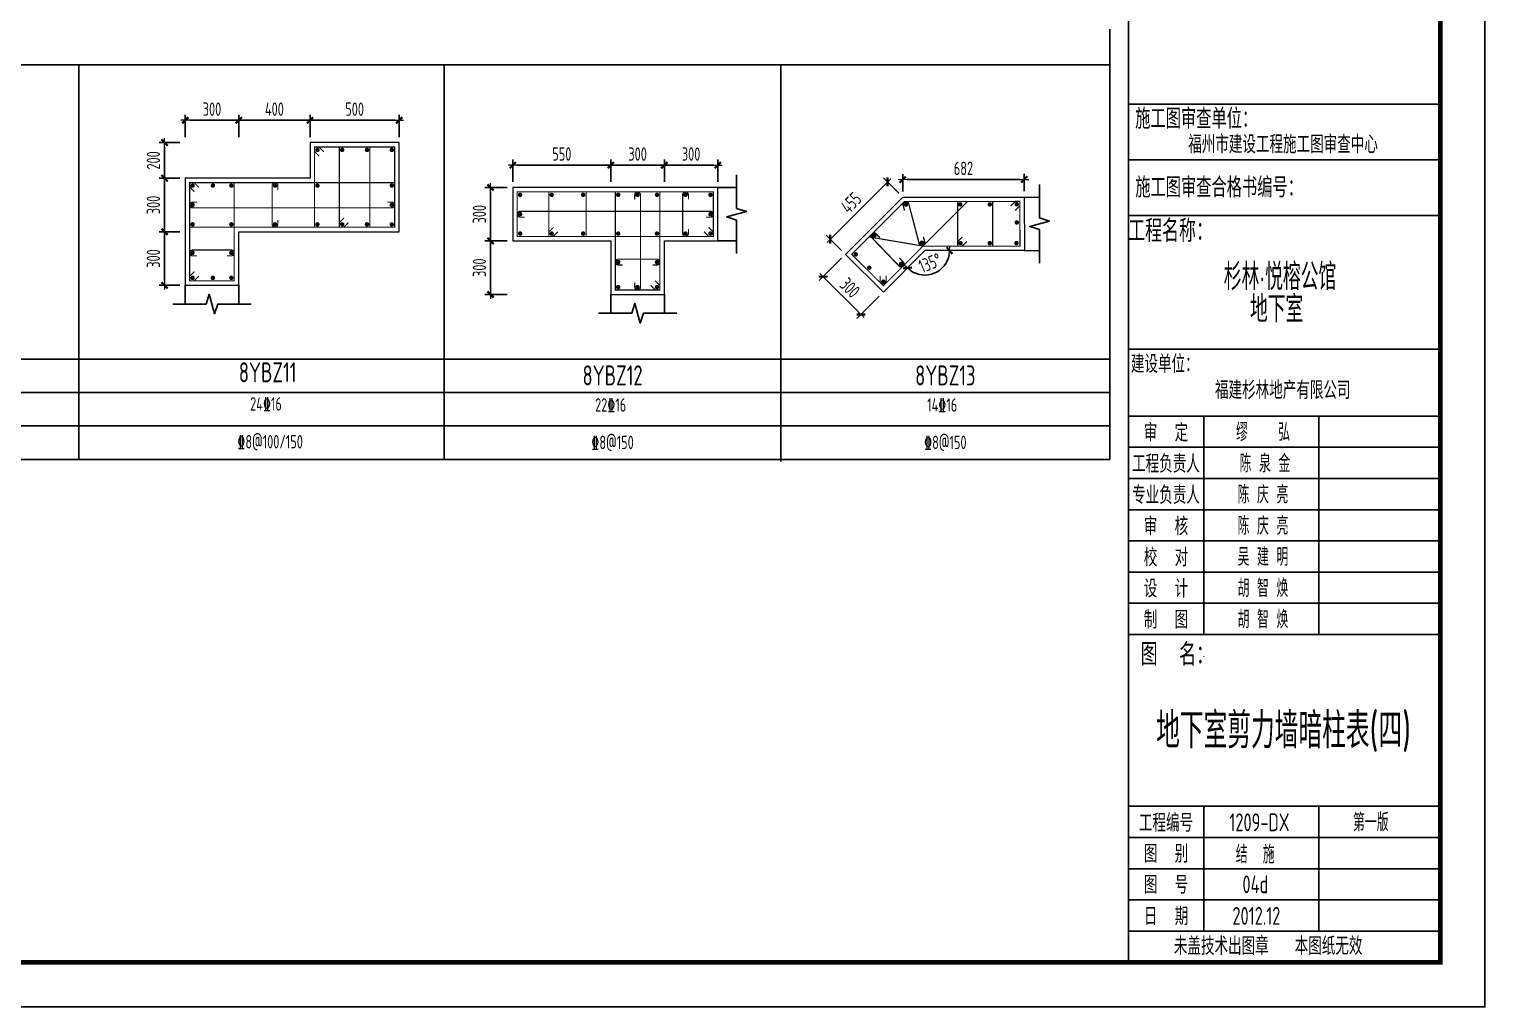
# Model space of a CAD drawing. Extents: x 292423 to 376523, y 106557 to 361882.
# Drawn here: x 343859 to 376523, y 106557 to 128493 of the extents above; entities that cross this region are included whole.
import ezdxf
from ezdxf.enums import TextEntityAlignment as Align

# ---------------------------------------------------------------- set-up
doc = ezdxf.new("R2010")
doc.units = 0
doc.header["$LTSCALE"] = 1000
doc.layers.get('0').update_dxf_attribs({"linetype": 'CONTINUOUS'})
doc.layers.get('Defpoints').update_dxf_attribs({"linetype": 'CONTINUOUS'})
for name, color, linetype in [('1508', 2, 'CONTINUOUS'), ('Note', 7, 'CONTINUOUS'), ('PUB_TITLE', 4, 'CONTINUOUS'), ('TAB', 7, 'CONTINUOUS'), ('TEXT', 7, 'CONTINUOUS'), ('THIN', 7, 'CONTINUOUS'), ('tk', 7, 'CONTINUOUS')]:
    doc.layers.add(name, color=color, linetype=linetype)
for name, color, linetype, lineweight in [('REIN', 6, 'CONTINUOUS', 18), ('Z-柱大样外框', 7, 'ByLayer', 18), ('Z-详图标注', 3, 'CONTINUOUS', 18)]:
    doc.layers.add(name, color=color, linetype=linetype, lineweight=lineweight)
doc.styles.add('HZTXT2', font='tssdeng.shx', dxfattribs={"width": 0.7, "bigfont": 'tssdchn.shx'})
doc.styles.get("Standard").update_dxf_attribs({"font": 'tssdeng.shx', "width": 0.7, "bigfont": 'tssdchn.shx'})
doc.styles.add('TCCAD_Dimension', font='Tssdeng.shx', dxfattribs={"width": 0.7, "bigfont": 'tssdchn.shx'})
doc.dimstyles.new('TCCAD_25_100', dxfattribs={"dimtxt": 300, "dimasz": 100, "dimexe": 125, "dimexo": 125, "dimgap": 100, "dimtad": 1, "dimdec": 0, "dimlfac": 0.25, "dimzin": 0, "dimdsep": 46, "dimtxsty": 'TCCAD_Dimension', "dimblk": '_TCDBK25_100', "dimcen": 0, "dimclrt": 7, "dimadec": 0, "dimazin": 0, "dimtfac": 1, "dimtdec": 0, "dimtix": 1, "dimtmove": 2, "dimatfit": 3, "dimfxl": 1, "dimtolj": 1, "dimtzin": 0, "dimarcsym": 0})

# ---------------------------------------------------------------- blocks, each defined once
blk = doc.blocks.new('_TCDBK25_100')
blk.add_line((-1, 0), (1, 0))
at = {"const_width": 0.5}
blk.add_lwpolyline([(-0.7, -0.7), (0.7, 0.7)], dxfattribs=at)
blk = doc.blocks.new('*D211')
at = {"layer": 'Defpoints', "color": 0}
for p in [(363120, 125066), (363461, 124726), (362174, 123440)]:
    blk.add_point(p, dxfattribs=at)
at = {"layer": 'Z-详图标注', "color": 0, "lineweight": -2}
for p, q in [((363372, 124814), (363032, 125155)), ((361905, 123851), (363050, 124996)), ((362086, 123528), (361746, 123869))]:
    blk.add_line(p, q, dxfattribs=at)
at = {"layer": 'Z-详图标注', "color": 0, "lineweight": -2, "xscale": 100, "yscale": 100, "zscale": 100}
for p, rotation in [((363120, 125066), 45.0000000005017), ((361834, 123780), 225.0000000005017)]:
    blk.add_blockref('_TCDBK25_100', p, dxfattribs=dict(at, rotation=rotation))
at = {"layer": 'Z-详图标注', "color": 7, "insert": (362300, 124600), "char_height": 300, "attachment_point": 5, "rotation": 45, "style": 'TCCAD_Dimension'}
blk.add_mtext('\\A1;455', dxfattribs=at)
blk = doc.blocks.new('*D212')
at = {"layer": 'Defpoints', "color": 0}
for p in [(366188, 125122), (363461, 124726), (366189, 124732)]:
    blk.add_point(p, dxfattribs=at)
at = {"layer": 'Z-详图标注', "color": 0, "lineweight": -2}
for p, q in [((363460, 124851), (363460, 125241)), ((363560, 125116), (366088, 125122)), ((366188, 124857), (366187, 125247))]:
    blk.add_line(p, q, dxfattribs=at)
at = {"layer": 'Z-详图标注', "color": 0, "lineweight": -2, "xscale": 100, "yscale": 100, "zscale": 100}
for p, rotation in [((363460, 125116), 180.1351726396627), ((366188, 125122), 0.1351726396627227)]:
    blk.add_blockref('_TCDBK25_100', p, dxfattribs=dict(at, rotation=rotation))
at = {"layer": 'Z-详图标注', "color": 7, "insert": (364823, 125369), "char_height": 300, "attachment_point": 5, "rotation": 0.1352, "style": 'TCCAD_Dimension'}
blk.add_mtext('\\A1;682', dxfattribs=at)
blk = doc.blocks.new('*D213')
at = {"layer": 'Defpoints', "color": 0}
for p in [(362174, 123440), (363023, 122591), (362523, 122091)]:
    blk.add_point(p, dxfattribs=at)
at = {"layer": 'Z-详图标注', "color": 0, "lineweight": -2}
for p, q in [((362086, 123351), (361586, 122851)), ((361745, 122869), (362452, 122162)), ((362935, 122503), (362434, 122002))]:
    blk.add_line(p, q, dxfattribs=at)
at = {"layer": 'Z-详图标注', "color": 0, "lineweight": -2, "xscale": 100, "yscale": 100, "zscale": 100}
for p, rotation in [((361674, 122939), 134.9999999991422), ((362523, 122091), 314.9999999991422)]:
    blk.add_blockref('_TCDBK25_100', p, dxfattribs=dict(at, rotation=rotation))
at = {"layer": 'Z-详图标注', "color": 7, "insert": (362275, 122692), "char_height": 300, "attachment_point": 5, "rotation": 315, "style": 'TCCAD_Dimension'}
blk.add_mtext('\\A1;300', dxfattribs=at)
blk = doc.blocks.new('*D214')
at = {"layer": 'Defpoints', "color": 0}
for p in [(363958, 123526), (363958, 123526), (366592, 123526), (363958, 122974), (363226, 122795)]:
    blk.add_point(p, dxfattribs=at)
at = {"layer": 'Z-详图标注', "color": 0, "lineweight": -2}
blk.add_arc((363958, 123526), 552, 235.3871, 349.6129, dxfattribs=at)
at = {"layer": 'Z-详图标注', "color": 0, "lineweight": -2, "xscale": 100, "yscale": 100, "zscale": 100}
for p, rotation in [((364510, 123526), 84.8064556500398), ((363567, 123135), 140.1935443499413)]:
    blk.add_blockref('_TCDBK25_100', p, dxfattribs=dict(at, rotation=rotation))
at = {"layer": 'Z-详图标注', "color": 7, "insert": (364073, 123247), "char_height": 300, "attachment_point": 5, "rotation": 22.5, "style": 'TCCAD_Dimension'}
blk.add_mtext('\\A1;135°', dxfattribs=at)
blk = doc.blocks.new('*D259')
at = {"layer": 'Defpoints', "color": 0}
for p in [(358112, 125441), (358112, 124941), (359312, 124941)]:
    blk.add_point(p, dxfattribs=at)
at = {"layer": 'Z-详图标注', "color": 0, "lineweight": -2}
for p, q in [((358112, 125066), (358112, 125566)), ((359212, 125441), (358212, 125441)), ((359312, 125066), (359312, 125566))]:
    blk.add_line(p, q, dxfattribs=at)
at = {"layer": 'Z-详图标注', "color": 0, "lineweight": -2, "xscale": 100, "yscale": 100, "zscale": 100, "rotation": 180}
blk.add_blockref('_TCDBK25_100', (358112, 125441), dxfattribs=at)
at = {"layer": 'Z-详图标注', "color": 0, "lineweight": -2, "xscale": 100, "yscale": 100, "zscale": 100}
blk.add_blockref('_TCDBK25_100', (359312, 125441), dxfattribs=at)
at = {"layer": 'Z-详图标注', "color": 7, "insert": (358712, 125691), "char_height": 300, "attachment_point": 5, "style": 'TCCAD_Dimension'}
blk.add_mtext('\\A1;300', dxfattribs=at)
blk = doc.blocks.new('*D260')
at = {"layer": 'Defpoints', "color": 0}
for p in [(356912, 125441), (356912, 124941), (358112, 124941)]:
    blk.add_point(p, dxfattribs=at)
at = {"layer": 'Z-详图标注', "color": 0, "lineweight": -2}
for p, q in [((356912, 125066), (356912, 125566)), ((358012, 125441), (357012, 125441)), ((358112, 125066), (358112, 125566))]:
    blk.add_line(p, q, dxfattribs=at)
at = {"layer": 'Z-详图标注', "color": 0, "lineweight": -2, "xscale": 100, "yscale": 100, "zscale": 100, "rotation": 180}
blk.add_blockref('_TCDBK25_100', (356912, 125441), dxfattribs=at)
at = {"layer": 'Z-详图标注', "color": 0, "lineweight": -2, "xscale": 100, "yscale": 100, "zscale": 100}
blk.add_blockref('_TCDBK25_100', (358112, 125441), dxfattribs=at)
at = {"layer": 'Z-详图标注', "color": 7, "insert": (357512, 125691), "char_height": 300, "attachment_point": 5, "style": 'TCCAD_Dimension'}
blk.add_mtext('\\A1;300', dxfattribs=at)
blk = doc.blocks.new('*D261')
at = {"layer": 'Defpoints', "color": 0}
for p in [(354712, 125441), (354712, 124941), (356912, 124941)]:
    blk.add_point(p, dxfattribs=at)
at = {"layer": 'Z-详图标注', "color": 0, "lineweight": -2}
for p, q in [((354712, 125066), (354712, 125566)), ((356812, 125441), (354812, 125441)), ((356912, 125066), (356912, 125566))]:
    blk.add_line(p, q, dxfattribs=at)
at = {"layer": 'Z-详图标注', "color": 0, "lineweight": -2, "xscale": 100, "yscale": 100, "zscale": 100, "rotation": 180}
blk.add_blockref('_TCDBK25_100', (354712, 125441), dxfattribs=at)
at = {"layer": 'Z-详图标注', "color": 0, "lineweight": -2, "xscale": 100, "yscale": 100, "zscale": 100}
blk.add_blockref('_TCDBK25_100', (356912, 125441), dxfattribs=at)
at = {"layer": 'Z-详图标注', "color": 7, "insert": (355812, 125691), "char_height": 300, "attachment_point": 5, "style": 'TCCAD_Dimension'}
blk.add_mtext('\\A1;550', dxfattribs=at)
blk = doc.blocks.new('*D262')
at = {"layer": 'Defpoints', "color": 0}
for p in [(354712, 124941), (354212, 123741), (354712, 123741)]:
    blk.add_point(p, dxfattribs=at)
at = {"layer": 'Z-详图标注', "color": 0, "lineweight": -2}
for p, q in [((354587, 124941), (354087, 124941)), ((354212, 124841), (354212, 123841)), ((354587, 123741), (354087, 123741))]:
    blk.add_line(p, q, dxfattribs=at)
at = {"layer": 'Z-详图标注', "color": 0, "lineweight": -2, "xscale": 100, "yscale": 100, "zscale": 100}
for p, rotation in [((354212, 124941), 90), ((354212, 123741), 270)]:
    blk.add_blockref('_TCDBK25_100', p, dxfattribs=dict(at, rotation=rotation))
at = {"layer": 'Z-详图标注', "color": 7, "insert": (353962, 124341), "char_height": 300, "attachment_point": 5, "rotation": 90, "style": 'TCCAD_Dimension'}
blk.add_mtext('\\A1;300', dxfattribs=at)
blk = doc.blocks.new('*D263')
at = {"layer": 'Defpoints', "color": 0}
for p in [(354712, 123741), (354212, 122541), (354712, 122541)]:
    blk.add_point(p, dxfattribs=at)
at = {"layer": 'Z-详图标注', "color": 0, "lineweight": -2}
for p, q in [((354587, 123741), (354087, 123741)), ((354212, 123641), (354212, 122641)), ((354587, 122541), (354087, 122541))]:
    blk.add_line(p, q, dxfattribs=at)
at = {"layer": 'Z-详图标注', "color": 0, "lineweight": -2, "xscale": 100, "yscale": 100, "zscale": 100}
for p, rotation in [((354212, 123741), 90), ((354212, 122541), 270)]:
    blk.add_blockref('_TCDBK25_100', p, dxfattribs=dict(at, rotation=rotation))
at = {"layer": 'Z-详图标注', "color": 7, "insert": (353962, 123141), "char_height": 300, "attachment_point": 5, "rotation": 90, "style": 'TCCAD_Dimension'}
blk.add_mtext('\\A1;300', dxfattribs=at)
blk = doc.blocks.new('A1tk')
at = {"layer": 'PUB_TITLE'}
for p, q in [((76100, 20254), (83100, 20254)), ((76100, 19004), (83100, 19004)), ((76100, 17754), (83100, 17754)), ((76100, 14754), (83100, 14754)), ((76100, 13254), (83100, 13254)), ((77791, 13254), (77791, 8354)), ((80377, 13254), (80377, 8354)), ((76100, 12554), (83100, 12554)), ((76100, 11854), (83100, 11854)), ((76100, 11154), (83100, 11154)), ((76100, 10454), (83100, 10454)), ((76100, 9754), (83100, 9754)), ((76100, 9054), (83100, 9054)), ((76100, 8354), (83100, 8354)), ((77791, 7859), (77791, 7854)), ((76100, 4500), (83100, 4500)), ((77791, 4500), (77791, 1700)), ((80377, 4500), (80377, 1700)), ((83100, 4500), (83100, 1700)), ((76100, 3800), (83100, 3800)), ((76100, 3100), (83100, 3100)), ((76100, 2400), (83100, 2400)), ((83100, 1700), (76100, 1700))]:
    blk.add_line(p, q, dxfattribs=at)
at = {"layer": 'tk'}
blk.add_line((76100, 1000), (76100, 58400), dxfattribs=at)
at = {"layer": 'tk', "color": 5}
blk.add_lwpolyline([(0, 0), (0, 59400), (84100, 59400), (84100, 0)], close=True, dxfattribs=at)
at = {"layer": 'tk', "const_width": 100}
blk.add_lwpolyline([(2500, 1000), (83100, 1000), (83100, 58400), (2500, 58400)], close=True, dxfattribs=at)
at = {"layer": 'PUB_TITLE', "style": 'HZTXT2', "width": 0.8}
for s, height, p in [('施工图审查单位：', 450, (77622, 19953)), ('施工图审查合格书编号：', 450, (78136, 18409)), ('日  期', 400, (76945, 2050))]:
    blk.add_text(s, height=height, dxfattribs=at).set_placement(p, align=Align.MIDDLE)
at = {"layer": 'PUB_TITLE', "width": 0.8}
for s, height, p in [('工程名称：', 500, (77047, 17437)), ('建设单位：', 400, (76917, 14445)), ('审  定', 400, (76945, 12904)), ('工程负责人', 400, (76945, 12204)), ('专业负责人', 400, (76945, 11504)), ('审  核', 400, (76945, 10804)), ('校  对', 400, (76945, 10104)), ('设  计', 400, (76945, 9404)), ('制  图', 400, (76945, 8704)), ('图  名：', 500, (77188, 7934)), ('工程编号', 400, (76945, 4150)), ('图  别', 400, (76945, 3450)), ('图  号', 400, (76945, 2750)), ('未盖技术出图章   本图纸无效', 400, (79237, 1389))]:
    blk.add_text(s, height=height, dxfattribs=at).set_placement(p, align=Align.MIDDLE)
at = {"layer": 'TEXT', "color": 0}
for s, height, width, p in [('福州市建设工程施工图审查中心', 400, 0.8, (79571, 19373)), ('杉林·悦榕公馆', 600, 0.7, (79503, 16415)), ('地下室', 600, 0.7, (79428, 15691)), ('福建杉林地产有限公司', 400, 0.8, (79565, 13855))]:
    blk.add_text(s, height=height, dxfattribs=dict(at, width=width)).set_placement(p, align=Align.MIDDLE)
at = {"layer": 'TEXT', "color": 0, "linetype": 'ByBlock', "width": 0.7}
for s, p in [('缪    弘', (79121, 12915)), ('陈 泉 金', (79165, 12215)), ('陈 庆 亮', (79121, 11515)), ('陈 庆 亮', (79121, 10815)), ('吴 建 明', (79121, 10115)), ('胡 智 焕', (79121, 9415)), ('胡 智 焕', (79121, 8715)), ('1209-DX', (79042, 4141)), ('结  施', (78946, 3441))]:
    blk.add_text(s, height=400, dxfattribs=at).set_placement(p, align=Align.MIDDLE)
for s, p in [('第一版', (81142, 3942, -459)), ('2012.12', (78435, 1841))]:
    blk.add_text(s, height=400, dxfattribs=at).set_placement(p)
blk = doc.blocks.new('*D831')
at = {"layer": 'Defpoints', "color": 0}
for p in [(348562, 126448), (347362, 125948), (348562, 125948)]:
    blk.add_point(p, dxfattribs=at)
at = {"layer": 'Z-详图标注', "color": 0, "lineweight": -2}
for p, q in [((347362, 126073), (347362, 126573)), ((347462, 126448), (348462, 126448)), ((348562, 126073), (348562, 126573))]:
    blk.add_line(p, q, dxfattribs=at)
at = {"layer": 'Z-详图标注', "color": 0, "lineweight": -2, "xscale": 100, "yscale": 100, "zscale": 100, "rotation": 180}
blk.add_blockref('_TCDBK25_100', (347362, 126448), dxfattribs=at)
at = {"layer": 'Z-详图标注', "color": 0, "lineweight": -2, "xscale": 100, "yscale": 100, "zscale": 100}
blk.add_blockref('_TCDBK25_100', (348562, 126448), dxfattribs=at)
at = {"layer": 'Z-详图标注', "color": 7, "insert": (347962, 126698), "char_height": 300, "attachment_point": 5, "style": 'TCCAD_Dimension'}
blk.add_mtext('\\A1;300', dxfattribs=at)
blk = doc.blocks.new('*D832')
at = {"layer": 'Defpoints', "color": 0}
for p in [(350162, 126448), (348562, 125948), (350162, 125948)]:
    blk.add_point(p, dxfattribs=at)
at = {"layer": 'Z-详图标注', "color": 0, "lineweight": -2}
for p, q in [((348562, 126073), (348562, 126573)), ((348662, 126448), (350062, 126448)), ((350162, 126073), (350162, 126573))]:
    blk.add_line(p, q, dxfattribs=at)
at = {"layer": 'Z-详图标注', "color": 0, "lineweight": -2, "xscale": 100, "yscale": 100, "zscale": 100, "rotation": 180}
blk.add_blockref('_TCDBK25_100', (348562, 126448), dxfattribs=at)
at = {"layer": 'Z-详图标注', "color": 0, "lineweight": -2, "xscale": 100, "yscale": 100, "zscale": 100}
blk.add_blockref('_TCDBK25_100', (350162, 126448), dxfattribs=at)
at = {"layer": 'Z-详图标注', "color": 7, "insert": (349362, 126698), "char_height": 300, "attachment_point": 5, "style": 'TCCAD_Dimension'}
blk.add_mtext('\\A1;400', dxfattribs=at)
blk = doc.blocks.new('*D833')
at = {"layer": 'Defpoints', "color": 0}
for p in [(352162, 126448), (350162, 125948), (352162, 125948)]:
    blk.add_point(p, dxfattribs=at)
at = {"layer": 'Z-详图标注', "color": 0, "lineweight": -2}
for p, q in [((350162, 126073), (350162, 126573)), ((350262, 126448), (352062, 126448)), ((352162, 126073), (352162, 126573))]:
    blk.add_line(p, q, dxfattribs=at)
at = {"layer": 'Z-详图标注', "color": 0, "lineweight": -2, "xscale": 100, "yscale": 100, "zscale": 100, "rotation": 180}
blk.add_blockref('_TCDBK25_100', (350162, 126448), dxfattribs=at)
at = {"layer": 'Z-详图标注', "color": 0, "lineweight": -2, "xscale": 100, "yscale": 100, "zscale": 100}
blk.add_blockref('_TCDBK25_100', (352162, 126448), dxfattribs=at)
at = {"layer": 'Z-详图标注', "color": 7, "insert": (351162, 126698), "char_height": 300, "attachment_point": 5, "style": 'TCCAD_Dimension'}
blk.add_mtext('\\A1;500', dxfattribs=at)
blk = doc.blocks.new('*D834')
at = {"layer": 'Defpoints', "color": 0}
for p in [(347362, 125948), (346898, 125148), (347362, 125148)]:
    blk.add_point(p, dxfattribs=at)
at = {"layer": 'Z-详图标注', "color": 0, "lineweight": -2}
for p, q in [((347237, 125948), (346773, 125948)), ((346898, 125848), (346898, 125248)), ((347237, 125148), (346773, 125148))]:
    blk.add_line(p, q, dxfattribs=at)
at = {"layer": 'Z-详图标注', "color": 0, "lineweight": -2, "xscale": 100, "yscale": 100, "zscale": 100}
for p, rotation in [((346898, 125948), 90), ((346898, 125148), 270)]:
    blk.add_blockref('_TCDBK25_100', p, dxfattribs=dict(at, rotation=rotation))
at = {"layer": 'Z-详图标注', "color": 7, "insert": (346648, 125548), "char_height": 300, "attachment_point": 5, "rotation": 90, "style": 'TCCAD_Dimension'}
blk.add_mtext('\\A1;200', dxfattribs=at)
blk = doc.blocks.new('*D835')
at = {"layer": 'Defpoints', "color": 0}
for p in [(347362, 125148), (346898, 123948), (347362, 123948)]:
    blk.add_point(p, dxfattribs=at)
at = {"layer": 'Z-详图标注', "color": 0, "lineweight": -2}
for p, q in [((347237, 125148), (346773, 125148)), ((346898, 125048), (346898, 124048)), ((347237, 123948), (346773, 123948))]:
    blk.add_line(p, q, dxfattribs=at)
at = {"layer": 'Z-详图标注', "color": 0, "lineweight": -2, "xscale": 100, "yscale": 100, "zscale": 100}
for p, rotation in [((346898, 125148), 90), ((346898, 123948), 270)]:
    blk.add_blockref('_TCDBK25_100', p, dxfattribs=dict(at, rotation=rotation))
at = {"layer": 'Z-详图标注', "color": 7, "insert": (346648, 124548), "char_height": 300, "attachment_point": 5, "rotation": 90, "style": 'TCCAD_Dimension'}
blk.add_mtext('\\A1;300', dxfattribs=at)
blk = doc.blocks.new('*D836')
at = {"layer": 'Defpoints', "color": 0}
for p in [(347362, 123948), (346898, 122748), (347362, 122748)]:
    blk.add_point(p, dxfattribs=at)
at = {"layer": 'Z-详图标注', "color": 0, "lineweight": -2}
for p, q in [((347237, 123948), (346773, 123948)), ((346898, 123848), (346898, 122848)), ((347237, 122748), (346773, 122748))]:
    blk.add_line(p, q, dxfattribs=at)
at = {"layer": 'Z-详图标注', "color": 0, "lineweight": -2, "xscale": 100, "yscale": 100, "zscale": 100}
for p, rotation in [((346898, 123948), 90), ((346898, 122748), 270)]:
    blk.add_blockref('_TCDBK25_100', p, dxfattribs=dict(at, rotation=rotation))
at = {"layer": 'Z-详图标注', "color": 7, "insert": (346648, 123348), "char_height": 300, "attachment_point": 5, "rotation": 90, "style": 'TCCAD_Dimension'}
blk.add_mtext('\\A1;300', dxfattribs=at)

msp = doc.modelspace()

# ---------------------------------------------------------------- linework, layer by layer
at = {"layer": 'REIN', "color": 210, "const_width": 25}
for points in [[(350367.9, 125641.7), (350261.8, 125747.8), (350261.8, 125847.8), (352061.8, 125847.8), (352061.8, 124047.8), (350261.8, 124047.8), (350261.8, 125847.8), (350361.8, 125847.8), (350467.9, 125741.7)], [(347667.9, 122953.8), (347561.8, 122847.8), (347461.8, 122847.8), (347461.8, 125047.8), (348461.8, 125047.8), (348461.8, 122847.8), (347461.8, 122847.8), (347461.8, 122947.8), (347567.9, 123053.8)], [(347567.9, 124841.7), (347461.8, 124947.8), (347461.8, 125047.8), (352061.8, 125047.8), (352061.8, 124047.8), (347461.8, 124047.8), (347461.8, 125047.8), (347561.8, 125047.8), (347667.9, 124941.7)], [(359105.7, 124046.6), (359211.7, 123940.6), (359211.7, 123840.6), (354811.7, 123840.6), (354811.7, 124840.6), (359211.7, 124840.6), (359211.7, 123840.6), (359111.7, 123840.6), (359005.7, 123946.6)], [(357905.7, 122846.6), (358011.7, 122740.6), (358011.7, 122640.6), (357011.7, 122640.6), (357011.7, 124840.6), (358011.7, 124840.6), (358011.7, 122640.6), (357911.7, 122640.6), (357805.7, 122746.6)], [(364916.3, 124626), (363025.7, 122735.3), (362316.1, 123439.9), (363502.1, 124626), (366088.9, 124626), (366091.3, 123626), (363916.3, 123626), (362706.7, 123830.5)], [(365883, 124523.6), (365988.9, 124629.8), (366088.9, 124629.8), (366089.1, 124529.8)], [(365988.9, 124629.8), (366088.9, 124629.8), (366089.1, 124529.8), (365983.2, 124423.6)], [(363088.9, 122963.5), (363088.9, 122813.5), (363018.2, 122742.8), (362947.5, 122813.5)], [(362955, 122956.1), (362955, 122806.1), (363025.7, 122735.3)]]:
    msp.add_lwpolyline(points, dxfattribs=at)
at = {"layer": 'REIN', "color": 6, "const_width": 50}
for points in [[(350301.8, 125782.8, 1), (350351.8, 125782.8, 1)], [(350861.9, 125770.1, 1), (350905, 125795.4, 1)], [(351418.6, 125770.1, 1), (351461.7, 125795.4, 1)], [(351971.8, 125782.8, 1), (352021.8, 125782.8, 1)], [(347501.8, 124982.8, 1), (347551.8, 124982.8, 1)], [(347957.5, 124982.8, 1), (348007.5, 124982.8, 1)], [(348371.8, 124982.8, 1), (348421.8, 124982.8, 1)], [(349351.3, 124982.8, 1), (349401.3, 124982.8, 1)], [(350301.8, 124982.8, 1), (350351.8, 124982.8, 1)], [(351971.8, 124982.8, 1), (352021.8, 124982.8, 1)], [(354876.7, 124750.6, 1), (354876.7, 124800.6, 1)], [(355583.4, 124750.6, 1), (355583.4, 124800.6, 1)], [(356290.1, 124750.6, 1), (356290.1, 124800.6, 1)], [(357076.7, 124750.6, 1), (357076.7, 124800.6, 1)], [(357511.7, 124750.6, 1), (357511.7, 124800.6, 1)], [(357946.7, 124750.6, 1), (357946.7, 124800.6, 1)], [(358586.7, 124750.6, 1), (358586.7, 124800.6, 1)], [(359146.7, 124750.6, 1), (359146.7, 124800.6, 1)], [(347501.8, 124547.8, 1), (347551.8, 124547.8, 1)], [(351971.8, 124547.8, 1), (352021.8, 124547.8, 1)], [(363507.8, 124557.7, 1), (363557.8, 124557.7, 1)], [(364726.3, 124561, 1), (364776.3, 124561, 1)], [(365388.5, 124561, 1), (365438.5, 124561, 1)], [(365995.3, 124563.5, 1), (366045.3, 124563.5, 1)], [(347501.8, 124112.8, 1), (347551.8, 124112.8, 1)], [(348371.8, 124112.8, 1), (348421.8, 124112.8, 1)], [(349351.3, 124112.8, 1), (349401.3, 124112.8, 1)], [(350301.8, 124112.8, 1), (350351.8, 124112.8, 1)], [(350861.9, 124100.1, 1), (350905, 124125.4, 1)], [(351418.6, 124100.1, 1), (351461.7, 124125.4, 1)], [(351971.8, 124112.8, 1), (352021.8, 124112.8, 1)], [(354876.7, 124315.6, 1), (354876.7, 124365.6, 1)], [(359146.7, 124315.6, 1), (359146.7, 124365.6, 1)], [(365995.3, 124155.2, 1), (366045.3, 124155.2, 1)], [(354876.7, 123880.6, 1), (354876.7, 123930.6, 1)], [(355583.4, 123880.6, 1), (355583.4, 123930.6, 1)], [(356290.1, 123880.6, 1), (356290.1, 123930.6, 1)], [(357076.7, 123880.6, 1), (357076.7, 123930.6, 1)], [(357946.7, 123880.6, 1), (357946.7, 123930.6, 1)], [(358586.7, 123880.6, 1), (358586.7, 123930.6, 1)], [(359146.7, 123880.6, 1), (359146.7, 123930.6, 1)], [(362794.8, 123852.6, 1), (362844.8, 123852.6, 1)], [(347501.8, 123472.8, 1), (347551.8, 123472.8, 1)], [(348371.8, 123472.8, 1), (348421.8, 123472.8, 1)], [(362383.2, 123440.1, 1), (362433.2, 123440.1, 1)], [(363866.2, 123701.1, 1), (363916.2, 123701.1, 1)], [(364733.6, 123691, 1), (364783.6, 123691, 1)], [(365388.5, 123691, 1), (365438.5, 123691, 1)], [(365987.5, 123693, 1), (366037.5, 123693, 1)], [(357076.7, 123240.6, 1), (357076.7, 123290.6, 1)], [(357946.7, 123240.6, 1), (357946.7, 123290.6, 1)], [(362685, 123140.4, 1), (362735, 123140.4, 1)], [(363398.3, 123224.9, 1), (363448.3, 123224.9, 1)], [(347501.8, 122912.8, 1), (347551.8, 122912.8, 1)], [(347957.5, 122912.8, 1), (348007.5, 122912.8, 1)], [(348371.8, 122912.8, 1), (348421.8, 122912.8, 1)], [(363000.6, 122827.1, 1), (363050.6, 122827.1, 1)], [(357076.7, 122680.6, 1), (357076.7, 122730.6, 1)], [(357511.7, 122680.6, 1), (357511.7, 122730.6, 1)], [(357946.7, 122680.6, 1), (357946.7, 122730.6, 1)]]:
    msp.add_lwpolyline(points, format="xyb", close=True, dxfattribs=at)
at = {"layer": 'REIN', "color": 6, "const_width": 25}
for points in [[(351024.5, 124153.8), (350918.5, 124047.8), (350818.5, 124047.8), (350818.5, 125847.8), (351505.1, 125847.8), (351505.1, 124047.8), (350818.5, 124047.8), (350818.5, 124147.8), (350924.5, 124253.8)], [(355724.5, 123946.6), (355618.4, 123840.6), (355518.4, 123840.6), (355518.4, 124840.6), (356355.1, 124840.6), (356355.1, 123840.6), (355518.4, 123840.6), (355518.4, 123940.6), (355624.5, 124046.6)], [(364899.7, 123732), (364793.6, 123626), (364693.6, 123626), (364693.6, 124626), (365478.5, 124626), (365478.5, 123626), (364693.6, 123626), (364693.6, 123726), (364799.7, 123832)]]:
    msp.add_lwpolyline(points, dxfattribs=at)
for points in [[(349441.3, 124212.8), (349441.3, 124112.8, -1), (349311.3, 124112.8), (349311.3, 124982.8, -1), (349441.3, 124982.8), (349441.3, 124882.8)], [(357446.7, 124675.6), (357446.7, 124775.6, -1), (357576.7, 124775.6), (357576.7, 122705.6, -1), (357446.7, 122705.6), (357446.7, 122805.6)], [(358651.7, 124005.6), (358651.7, 123905.6, -1), (358521.7, 123905.6), (358521.7, 124775.6, -1), (358651.7, 124775.6), (358651.7, 124675.6)], [(351896.8, 124612.8), (351996.8, 124612.8, -1), (351996.8, 124482.8), (347526.8, 124482.8, -1), (347526.8, 124612.8), (347626.8, 124612.8)], [(354976.7, 124275.6), (354876.7, 124275.6, -1), (354876.7, 124405.6), (359146.7, 124405.6, -1), (359146.7, 124275.6), (359046.7, 124275.6)], [(347626.8, 123407.8), (347526.8, 123407.8, -1), (347526.8, 123537.8), (348396.8, 123537.8, -1), (348396.8, 123407.8), (348296.8, 123407.8)], [(357176.7, 123200.6), (357076.7, 123200.6, -1), (357076.7, 123330.6), (357946.7, 123330.6, -1), (357946.7, 123200.6), (357846.7, 123200.6)]]:
    msp.add_lwpolyline(points, format="xyb", dxfattribs=at)
at = {"layer": 'REIN', "const_width": 30}
for points in [[(363500.3, 124424.9), (363470, 124541, -0.9958369), (363595.6, 124574.4), (363828.4, 123684.4, 1.0041805), (363954, 123717.8), (363923.6, 123833.9)], [(362949.8, 123811.1), (362866.7, 123897.6, 1), (362773, 123807.6), (363376.5, 123179.8, 1), (363470.2, 123269.9), (363387, 123356.4)]]:
    msp.add_lwpolyline(points, format="xyb", dxfattribs=at)
at = {"layer": 'TAB'}
for p, q in [((368105.7, 128493.5), (368105.7, 118840.5)), ((295391.9, 127693.5), (368105.7, 127693.5)), ((344975.8, 127693.5), (344975.8, 118840.5)), ((353172.7, 127693.5), (353172.7, 118840.5)), ((360726.5, 127693.5), (360726.5, 118792.7)), ((295391.9, 121090.5), (368105.7, 121090.5)), ((295391.9, 120340.5), (368105.7, 120340.5)), ((295391.9, 119590.5), (368105.7, 119590.5)), ((295391.9, 118840.5), (368105.7, 118840.5))]:
    msp.add_line(p, q, dxfattribs=at)
at = {"layer": 'THIN'}
for p, q in [((359311.7, 124940.6), (359733.5, 124940.6)), ((359311.7, 123740.6), (359733.5, 123740.6)), ((347361.8, 122747.8), (347361.8, 122326)), ((348561.8, 122747.8), (348561.8, 122326)), ((356911.7, 122540.6), (356911.7, 122118.8)), ((358111.7, 122540.6), (358111.7, 122118.8))]:
    msp.add_line(p, q, dxfattribs=at)
for points in [[(359733.5, 123460.6), (359733.5, 124210.6), (359513.5, 124280.6), (359953.5, 124400.6), (359733.5, 124470.6), (359733.5, 125220.6)], [(366531.7, 125006), (366531.7, 124256), (366751.7, 124186), (366311.7, 124066), (366531.7, 123996), (366531.7, 123246)], [(347081.8, 122326), (347831.8, 122326), (347901.8, 122546), (348021.8, 122106), (348091.8, 122326), (348841.8, 122326)], [(356631.7, 122118.8), (357381.7, 122118.8), (357451.7, 122338.8), (357571.7, 121898.8), (357641.7, 122118.8), (358391.7, 122118.8)]]:
    msp.add_lwpolyline(points, dxfattribs=at)
at = {"layer": 'Z-柱大样外框'}
for p, q in [((366188.7, 124726), (366531.7, 124726)), ((366188.7, 123526), (366531.7, 123526))]:
    msp.add_line(p, q, dxfattribs=at)
for points in [[(347361.8, 125147.8), (347361.8, 122747.8), (348561.8, 122747.8), (348561.8, 123947.8), (352161.8, 123947.8), (352161.8, 125947.8), (350161.8, 125947.8), (350161.8, 125147.8), (347361.8, 125147.8)], [(356911.7, 122540.6), (358111.7, 122540.6), (358111.7, 123740.6), (359311.7, 123740.6), (359311.7, 124940.6), (354711.7, 124940.6), (354711.7, 123740.6), (356911.7, 123740.6), (356911.7, 122540.6)], [(362174.4, 123439.6), (363460.7, 124726), (366188.7, 124726), (366191.5, 123526), (363957.7, 123526), (363026, 122594.2)]]:
    msp.add_lwpolyline(points, close=True, dxfattribs=at)

# ---------------------------------------------------------------- block references
at = {"layer": '1508'}
msp.add_blockref('A1tk', (292422.6, 106556.8), dxfattribs=at)

# ---------------------------------------------------------------- texts
at = {"layer": 'Note', "color": 7, "width": 0.7}
msp.add_text('地下室剪力墙暗柱表(四)', height=800, dxfattribs=at).set_placement((372006, 112763.2), align=Align.MIDDLE)
at = {"layer": 'PUB_TITLE', "color": 200, "linetype": 'ByBlock', "width": 0.7}
msp.add_text('04d', height=400, dxfattribs=at).set_placement((371083.2, 109106.8))
at = {"layer": 'TAB', "width": 0.7}
for s, height, p in [('8YBZ11', 450, (349211.1, 120793.8)), ('8YBZ12', 450, (356949.6, 120724.1)), ('8YBZ13', 450, (364416.1, 120724.1)), ('%%1328@100/150', 300, (349266.4, 119236.8)), ('%%1328@150', 300, (356949.6, 119221.2)), ('%%1328@150', 300, (364416.1, 119221.2))]:
    msp.add_text(s, height=height, dxfattribs=at).set_placement(p, align=Align.MIDDLE_CENTER)
for s, p in [('24%%13216', (348817.4, 119845.4)), ('22%%13216', (356557.9, 119821.2)), ('14%%13216', (364008.2, 119821.2))]:
    msp.add_text(s, height=300, dxfattribs=at).set_placement(p, align=Align.BOTTOM_LEFT)

# ---------------------------------------------------------------- dimensions: what is measured, and where the dimension line sits
at = {"layer": 'Z-详图标注'}
for base, p1, p2, picture, middle in [((348561.8, 126447.8), (347361.8, 125947.8), (348561.8, 125947.8), '*D831', (347961.8, 126697.8)), ((350161.8, 126447.8), (348561.8, 125947.8), (350161.8, 125947.8), '*D832', (349361.8, 126697.8)), ((352161.8, 126447.8), (350161.8, 125947.8), (352161.8, 125947.8), '*D833', (351161.8, 126697.8))]:
    dim = msp.add_linear_dim(base=base, p1=p1, p2=p2, dimstyle='TCCAD_25_100', dxfattribs=at)
    dim.commit()
    dim.dimension.update_dxf_attribs({"geometry": picture, "text_midpoint": middle})
for base, p1, p2, angle, picture, middle in [((346897.6, 125147.8), (347361.8, 125947.8), (347361.8, 125147.8), 270, '*D834', (346647.6, 125547.8)), ((354711.7, 125440.6), (356911.7, 124940.6), (354711.7, 124940.6), 180, '*D261', (355811.7, 125690.6)), ((356911.7, 125440.6), (358111.7, 124940.6), (356911.7, 124940.6), 180, '*D260', (357511.7, 125690.6)), ((358111.7, 125440.6), (359311.7, 124940.6), (358111.7, 124940.6), 180, '*D259', (358711.7, 125690.6)), ((346897.6, 123947.8), (347361.8, 125147.8), (347361.8, 123947.8), 270, '*D835', (346647.6, 124547.8)), ((354211.7, 123740.6), (354711.7, 124940.6), (354711.7, 123740.6), 270, '*D262', (353961.7, 124340.6)), ((346897.6, 122747.8), (347361.8, 123947.8), (347361.8, 122747.8), 270, '*D836', (346647.6, 123347.8)), ((354211.7, 122540.6), (354711.7, 123740.6), (354711.7, 122540.6), 270, '*D263', (353961.7, 123140.6))]:
    dim = msp.add_linear_dim(base=base, p1=p1, p2=p2, angle=angle, dimstyle='TCCAD_25_100', dxfattribs=at)
    dim.commit()
    dim.dimension.update_dxf_attribs({"geometry": picture, "text_midpoint": middle})
for p1, p2, distance, picture, middle in [((363460.7, 124726), (366188.7, 124732.4), 389.8, '*D212', (364823.2, 125369)), ((362174.4, 123439.6), (363460.7, 124726), 481.5, '*D211', (362300.3, 124600)), ((362174.4, 123439.6), (363022.9, 122591.1), -707.6, '*D213', (362275.1, 122691.8))]:
    dim = msp.add_aligned_dim(p1=p1, p2=p2, distance=distance, dimstyle='TCCAD_25_100', dxfattribs=at)
    dim.commit()
    dim.dimension.update_dxf_attribs({"geometry": picture, "text_midpoint": middle})
dim = msp.add_angular_dim_2l(base=(363957.7, 122973.6), line1=((363957.7, 123526), (366592.1, 123526)), line2=((363226.4, 122794.6), (363957.7, 123526)), dimstyle='TCCAD_25_100', dxfattribs=at)
dim.commit()
dim.dimension.update_dxf_attribs({"geometry": '*D214', "text_midpoint": (364073.5, 123246.6)})

doc.saveas('drawing.dxf')
